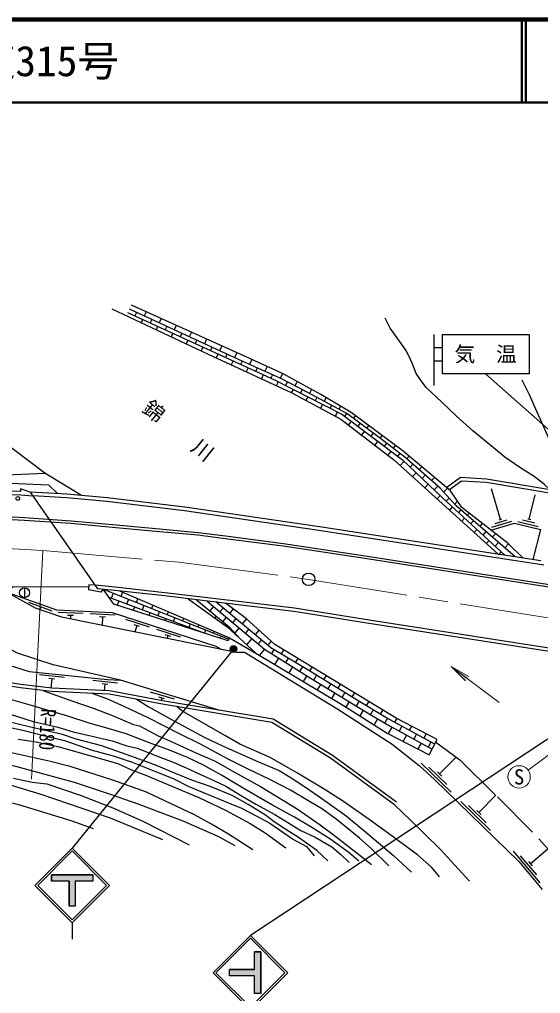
# Model space of a CAD drawing. Units: millimetres at full size, sheet at 1:1000; details may follow other scales. Extents: x 40000 to 680000, y 20000 to 380000.
# Drawn here: x 237234 to 300014, y 262669 to 380000 of the extents above; entities that cross this region are included whole.
import ezdxf
from ezdxf.enums import TextEntityAlignment as Align

# ---------------------------------------------------------------- set-up
doc = ezdxf.new("R2010")
doc.units = ezdxf.units.MM
doc.header["$LTSCALE"] = 1000
doc.linetypes.add('CHAIN', pattern=[18.5, 12, -1.5, 3.5, -1.5])
doc.linetypes.add('DASHED', pattern=[7.5, 6, -1.5])
for name, color, linetype, lineweight in [('M-BGD', 7, 'Continuous', 25), ('M-BMK', 2, 'CHAIN', 13), ('M-BMK-HTXT', 7, 'Continuous', 13), ('M-BMK-SRVR', 3, 'Continuous', 25), ('M-STR-HTXT', 7, 'Continuous', 13), ('M-STR-STR1', 1, 'Continuous', 25), ('M-STR-STRC', 7, 'Continuous', 25), ('M-TTL', 2, 'Continuous', 140), ('M-TTL-LINE', 7, 'Continuous', 50)]:
    doc.layers.add(name, color=color, linetype=linetype, lineweight=lineweight)
doc.layers.add('M-TTL-TXT', color=7, linetype='Continuous')
doc.styles.add('ＭＳ ゴシック', font='')
doc.styles.get('ＭＳ ゴシック').set_extended_font_data('MS Gothic')

msp = doc.modelspace()

# ---------------------------------------------------------------- hatches: boundary and pattern name
at = {"layer": 'M-BMK-HTXT'}
msp.add_hatch(color=256, dxfattribs=at).paths.add_polyline_path([(291395, 300867), (291189, 300593), (290984, 300320), (289246, 302055)])
at = {"layer": 'M-STR-STRC'}
for points in [[(262691, 303951, -1), (263366, 304381, -1)], [(241076, 276198), (243201, 276198), (243201, 273198), (243951, 273198), (243951, 276198), (246076, 276198), (246076, 276948), (241076, 276948)], [(265556, 264797), (265556, 262672), (266306, 262672), (266306, 267672), (265556, 267672), (265556, 265547), (262556, 265547), (262556, 264797)]]:
    msp.add_hatch(color=256, dxfattribs=at).paths.add_polyline_path(points)

# ---------------------------------------------------------------- linework, layer by layer
at = {"layer": 'M-BGD'}
for p, q in [((251347, 344719), (251148, 344285)), ((252057, 343868), (251877, 343476)), ((252480, 344792), (252254, 344298)), ((253161, 343878), (252966, 343452)), ((254304, 343972), (254068, 343457)), ((253875, 343036), (253689, 342628)), ((254975, 343036), (254784, 342619)), ((256128, 343152), (255882, 342615)), ((255694, 342203), (255500, 341780)), ((256790, 342194), (256603, 341786)), ((257953, 342332), (257697, 341773)), ((259777, 341511), (259511, 340931)), ((257512, 341370), (257311, 340931)), ((258604, 341352), (258421, 340953)), ((259330, 340537), (259122, 340083)), ((260418, 340510), (260239, 340120)), ((261601, 340691), (261325, 340089)), ((261149, 339704), (260935, 339239)), ((262232, 339669), (262058, 339288)), ((263425, 339871), (263139, 339248)), ((262967, 338871), (262750, 338398)), ((264050, 338834), (263876, 338455)), ((264785, 338038), (264565, 337557)), ((265248, 339048), (264965, 338430)), ((265879, 338025), (265694, 337622)), ((267060, 338201), (266794, 337620)), ((266604, 337205), (266379, 336716)), ((267708, 337215), (267513, 336789)), ((268913, 337335), (268641, 336802)), ((268413, 336353), (268174, 335884)), ((269530, 336343), (269304, 335899)), ((270676, 336390), (270415, 335877)), ((270194, 335445), (269989, 335043)), ((271300, 335412), (271085, 334991)), ((271976, 334537), (271756, 334104)), ((272436, 335439), (272185, 334945)), ((273068, 334476), (272867, 334082)), ((274182, 334459), (273951, 334007)), ((273758, 333628), (273521, 333163)), ((274834, 333537), (274649, 333174)), ((275902, 333430), (275717, 333068)), ((275540, 332720), (275285, 332221)), ((276664, 332565), (276392, 332204)), ((277702, 332281), (277465, 331966)), ((277191, 331602), (276862, 331165)), ((278264, 331365), (277990, 331001)), ((279310, 331091), (279062, 330763)), ((278789, 330399), (278449, 329948)), ((279861, 330161), (279587, 329798)), ((280917, 329901), (280659, 329558)), ((280386, 329196), (280036, 328731)), ((281454, 328951), (281185, 328594)), ((282524, 328710), (282248, 328344)), ((281984, 327993), (281623, 327514)), ((283042, 327736), (282783, 327391)), ((284178, 327417), (283865, 327087)), ((283562, 326767), (283096, 326275)), ((284617, 326427), (284289, 326080)), ((285015, 325392), (284580, 324932)), ((285714, 326130), (285370, 325767)), ((286122, 325107), (285741, 324705)), ((286467, 324017), (286063, 323590)), ((287250, 324844), (286874, 324447)), ((287626, 323787), (287193, 323329)), ((288786, 323557), (288331, 323077)), ((295189, 319785), (294101, 323479)), ((298658, 319823), (299352, 322739)), ((287919, 322642), (287546, 322247)), ((289004, 322343), (288651, 321961)), ((290025, 321975), (289681, 321602)), ((289387, 321283), (289034, 320900)), ((290418, 320926), (290122, 320605)), ((291414, 320532), (291174, 320271)), ((290857, 319927), (290517, 319558)), ((291931, 319616), (291593, 319250)), ((292995, 319296), (292687, 318961)), ((294159, 318857), (296557, 319563)), ((294554, 319286), (295993, 319709)), ((295021, 319736), (295357, 319835)), ((297299, 319546), (299724, 318937)), ((297857, 319715), (299312, 319349)), ((298488, 319866), (298828, 319780)), ((292328, 318572), (292000, 318216)), ((293443, 318306), (293063, 317894)), ((294576, 318060), (294199, 317651)), ((293799, 317217), (293482, 316873)), ((294955, 316996), (294534, 316539)), ((296152, 316819), (295712, 316341)), ((295269, 315861), (294965, 315531)), ((237848, 311546), (237848, 310346)), ((247302, 311359), (262447, 305342)), ((247609, 311331), (247577, 311249)), ((249638, 311019), (249436, 310511)), ((259588, 306049), (248025, 310357)), ((248506, 310880), (248263, 310268)), ((249200, 309919), (249012, 309445)), ((250365, 310142), (250138, 309570)), ((251478, 310235), (251294, 309773)), ((258543, 310097), (262495, 306858)), ((261051, 309799), (261004, 309744)), ((241185, 308744), (238359, 309751)), ((239772, 309247), (239667, 308952)), ((251075, 309221), (250921, 308833)), ((252224, 309403), (252012, 308872)), ((253319, 309451), (253153, 309034)), ((254082, 308665), (253887, 308173)), ((255159, 308667), (255012, 308296)), ((260627, 309296), (260175, 308760)), ((261773, 309104), (261391, 308651)), ((262984, 308990), (262541, 308464)), ((244893, 308434), (241896, 308573)), ((243730, 308188), (243031, 308220)), ((243380, 308204), (243363, 307831)), ((248751, 308255), (245754, 308394)), ((247588, 308008), (246889, 308041)), ((247239, 308025), (247194, 307055)), ((252893, 306802), (250039, 307726)), ((252950, 308522), (252829, 308220)), ((254824, 307824), (254738, 307607)), ((255941, 307927), (255762, 307475)), ((257000, 307883), (256870, 307558)), ((260948, 308126), (260764, 307908)), ((260948, 308126), (260939, 308115)), ((262156, 308007), (261722, 307492)), ((263310, 307824), (262921, 307362)), ((264586, 307787), (264078, 307184)), ((251707, 306871), (251041, 307086)), ((251374, 306978), (251140, 306256)), ((256644, 305587), (253790, 306511)), ((256699, 307126), (256647, 306994)), ((257800, 307188), (257636, 306777)), ((258573, 306427), (258555, 306381)), ((258840, 307098), (258729, 306819)), ((259659, 306450), (259509, 306075)), ((260681, 306314), (260588, 306081)), ((262495, 306858), (262377, 306718)), ((262495, 306858), (263850, 305362)), ((263685, 306718), (263173, 306110)), ((264847, 306544), (264450, 306073)), ((266067, 306441), (265615, 305905)), ((255458, 305656), (254792, 305871)), ((255125, 305763), (255029, 305469)), ((261517, 305712), (261418, 305462)), ((262526, 305528), (265707, 303652)), ((265214, 305429), (264586, 304684)), ((266384, 305265), (265979, 304784)), ((267548, 305095), (267152, 304625)), ((266744, 304140), (266123, 303404)), ((267893, 304094), (267592, 303611)), ((269046, 304055), (268751, 303580)), ((268441, 303082), (267959, 302309)), ((269609, 303066), (269290, 302554)), ((270758, 303020), (270467, 302553)), ((270139, 302025), (269677, 301284)), ((271325, 302039), (270988, 301497)), ((272470, 301985), (272182, 301523)), ((242639, 300733), (239655, 301041)), ((241464, 300553), (240768, 300625)), ((241116, 300589), (240999, 299459)), ((249056, 300070), (246072, 300378)), ((271837, 300968), (271396, 300260)), ((273030, 301004), (272687, 300443)), ((274172, 300956), (273884, 300483)), ((247881, 299890), (247185, 299962)), ((247533, 299926), (247453, 299152)), ((273541, 299922), (273120, 299231)), ((274737, 299962), (274395, 299401)), ((275884, 299921), (275591, 299441)), ((255895, 298114), (253025, 298986)), ((254708, 298161), (254038, 298365)), ((254373, 298263), (254286, 297975)), ((275248, 298880), (274837, 298207)), ((276444, 298919), (276102, 298359)), ((277595, 298886), (277297, 298398)), ((276955, 297838), (276552, 297176)), ((278151, 297877), (277809, 297317)), ((279307, 297852), (279007, 297360)), ((279855, 296850), (279519, 296280)), ((278662, 296796), (278247, 296115)), ((280380, 295772), (279952, 295046)), ((281003, 296826), (280712, 296334)), ((281574, 295827), (281242, 295264)), ((282686, 295814), (282433, 295355)), ((282111, 294770), (281676, 293981)), ((283310, 294874), (282987, 294288)), ((284460, 294888), (284187, 294393)), ((283863, 293805), (283454, 293063)), ((285064, 293912), (284739, 293323)), ((286233, 293963), (285940, 293431)), ((285615, 292840), (285232, 292145)), ((286817, 292950), (286491, 292358)), ((286614, 291431), (287563, 293269)), ((287858, 289113), (289848, 291151)), ((285650, 290430), (289228, 286937)), ((286575, 289946), (288722, 287850)), ((287608, 289357), (288109, 288868)), ((292600, 284484), (294627, 286560)), ((290392, 285801), (293970, 282308)), ((291318, 285317), (293464, 283222)), ((292350, 284728), (292851, 284240)), ((296698, 279832), (299928, 276015)), ((297573, 279263), (299511, 276973)), ((298771, 278311), (300896, 280109)), ((298545, 278579), (298997, 278044))]:
    msp.add_line(p, q, dxfattribs=at)
for points in [[(248353, 345127), (259980, 339681), (270054, 335013), (275946, 331868), (282308, 326989), (294904, 315587)], [(296945, 315273), (289847, 321421), (287907, 323541), (283685, 327244), (280563, 329632), (276688, 332552), (271977, 335056), (268729, 336763), (263614, 339027), (250497, 345113)], [(297909, 315124), (296111, 316859), (290535, 321220), (289178, 323229), (283466, 328013), (277199, 332654), (273542, 334842), (268997, 337296), (265057, 339137), (250742, 345574)], [(250239, 344701), (267961, 336584), (276057, 332456), (283372, 326947), (288195, 322381), (295700, 315464)], [(301164, 323350), (300455, 324031), (299133, 325020), (297511, 326038), (295715, 327284), (294305, 328438), (291850, 330466), (289901, 332226), (288129, 333913), (286225, 335686), (285563, 336594), (285033, 337341), (284559, 338593), (284161, 339483), (283773, 340154), (282740, 341634), (281917, 342807), (281311, 344018)], [(410611, 305043), (401603, 304006), (390435, 317208), (380596, 331606), (371708, 335443), (346165, 339793), (342139, 328509), (318543, 331210), (317233, 320650), (293499, 324637), (290360, 324811), (288716, 323616)], [(410132, 304586), (401436, 303584), (390117, 316965), (380332, 331285), (371594, 335057), (346429, 339343), (342409, 328076), (318891, 330768), (317578, 320187), (293455, 324239), (290480, 324404), (289032, 323351)], [(305072, 322693), (304967, 323202), (304633, 323995), (303989, 325134), (303374, 325899), (302472, 326948), (301273, 328999), (300483, 330728), (299771, 332333), (298685, 334794), (297800, 336555)], [(244720, 322662), (240302, 325361), (236187, 328434)], [(230983, 322770), (221865, 322825), (217644, 322541), (208552, 321740), (217503, 323436), (222761, 324260), (227177, 324628), (234652, 325091), (240302, 325361)], [(230983, 323222), (233396, 324269), (240722, 323958), (241807, 322884)], [(238503, 323078), (237373, 323460), (237373, 323132), (230983, 323222), (230983, 322770), (237408, 322749), (238831, 322608)], [(208068, 318862), (214161, 319449), (218792, 319912), (223949, 320150), (228714, 320258), (234181, 320203), (237819, 320008), (243442, 319623), (248882, 319110), (252816, 318757), (258745, 318217), (262378, 317752), (269033, 316879), (278355, 315492), (310357, 310509), (339527, 305499)], [(208097, 318563), (214190, 319151), (218814, 319612), (223959, 319850), (228716, 319958), (234172, 319903), (237800, 319708), (243418, 319324), (248854, 318811), (252789, 318458), (258712, 317919), (262340, 317454), (268992, 316581), (278310, 315195), (310309, 310213), (339476, 305203)], [(294012, 318501), (296874, 319343), (300003, 318557), (299099, 314941)], [(261258, 296799), (249396, 300402), (241295, 302255), (237007, 303681), (234164, 305114), (232793, 305588), (230193, 306932), (228490, 308093), (225502, 310804), (224973, 311540), (213755, 310674), (206754, 309934)], [(245577, 311599), (236488, 311652), (235726, 311009), (239140, 309133), (242290, 308048), (263381, 303777), (264331, 303769), (275483, 297019), (282127, 292717), (285402, 290140), (287230, 288469)], [(235726, 311009), (241686, 308883), (248403, 308571), (260904, 304522), (261529, 304152)], [(246344, 311845), (245607, 311911), (245547, 311286)], [(247302, 311359), (247034, 311016), (245547, 311286)], [(249288, 311168), (262526, 305528), (262367, 305157), (248584, 309583), (247302, 311359)], [(282647, 285711), (274943, 291345), (267798, 295703), (254718, 297895), (248097, 299123), (241144, 299442), (237408, 299886), (229289, 301163), (221971, 302496), (216728, 304157), (208567, 307527), (206754, 309934), (199171, 308687), (191971, 306881), (183546, 303332), (178391, 300519), (172223, 296513), (169604, 294869), (164461, 290906), (156825, 284906)], [(257575, 310213), (262254, 306831), (265707, 303652), (276280, 297347), (281543, 294050), (286614, 291431)], [(259862, 309940), (266748, 304136), (272386, 300627), (279154, 296495), (281604, 295050), (286959, 292100)], [(287269, 292701), (281380, 295933), (278463, 297686), (271904, 301692), (267529, 304312), (260919, 309815)], [(282411, 285389), (274721, 291012), (267656, 295321), (254648, 297501), (248051, 298724), (241111, 299043), (237353, 299489), (229222, 300769), (221875, 302107), (216591, 303780), (208313, 307199), (206580, 309500), (199253, 308295), (192098, 306501), (183720, 302971), (178596, 300175), (172438, 296175), (169832, 294541), (164707, 290590), (157072, 284591)], [(211712, 309225), (218558, 307130), (226765, 304486), (230413, 303380), (234407, 302702), (238405, 301472), (247836, 300497), (249396, 300402)], [(287563, 293269), (282621, 295848), (267990, 304694), (264576, 307797), (262067, 309677)], [(278110, 278614), (276969, 279625), (274742, 281233), (272473, 282676), (270359, 283913), (267632, 285401), (264190, 287411), (261568, 288963), (259402, 290186), (257481, 291088), (255315, 291964), (253085, 292775), (250086, 293941), (247933, 294598), (245625, 295229), (243073, 296066), (238693, 297347), (235290, 298339)], [(240028, 299171), (243542, 297907), (246252, 297010), (248332, 296216), (250983, 295058), (251709, 294905), (253946, 293703), (255412, 293061), (258415, 291692), (260804, 290645), (263147, 289329), (266270, 287588), (270708, 284923), (273452, 282978), (275037, 281841), (278266, 279313), (279646, 278210)], [(281752, 278061), (279614, 280122), (278199, 281384), (276824, 282495), (275402, 283665), (273737, 284876), (272171, 285808), (269884, 287150), (267469, 288393), (264621, 289793), (262469, 290868), (258961, 292750), (256510, 293945), (252727, 295872), (249937, 297214), (247868, 298122), (245992, 298819)], [(251349, 298113), (252728, 297260), (255560, 295680), (259488, 293540), (261696, 292519), (263964, 291499), (266036, 290584), (268520, 289543), (269845, 288714), (271467, 287679), (273389, 286373), (276427, 284191), (278681, 282327), (282288, 279293), (284451, 277281)], [(287831, 276711), (286915, 277836), (285172, 279382), (281701, 281951), (279373, 283632), (276155, 285861), (273947, 287302), (270714, 289213), (267455, 291088), (263800, 292715), (262043, 293706), (259156, 295375), (256815, 296740), (256191, 297242)], [(274400, 278665), (273051, 279912), (270976, 281378), (269205, 282524), (267923, 283333), (266877, 284142), (264769, 285423), (262854, 286511), (260324, 287573), (258014, 288381), (256024, 289156), (253747, 290117), (251200, 291061), (247156, 292502), (244069, 293294), (242399, 293867), (238402, 294810), (234380, 295743)], [(236221, 296271), (238872, 295451), (241860, 294734), (243712, 294174), (245982, 293676), (248384, 293120), (250159, 292504), (251419, 292241), (254263, 291097), (255757, 290556), (257664, 289704), (258514, 289309), (260656, 288339), (262106, 287651), (264084, 286422), (265698, 285467), (267983, 284223), (271153, 282290), (272846, 281518), (274852, 280323), (275937, 279404), (276968, 278466)], [(234989, 294948), (237620, 294409), (240285, 293701), (242663, 293145), (245994, 291994), (248541, 291320), (250818, 290545), (253623, 289413), (255748, 288570), (257654, 287593), (262487, 285581), (263971, 284991), (265658, 284098), (267412, 283205), (270268, 281210), (271802, 280367), (272747, 279255)], [(181947, 275025), (184689, 279408), (185955, 281168), (186820, 282239), (188142, 284075), (190392, 286708), (192222, 288395), (195034, 290245), (197373, 291435), (199364, 292176), (201788, 292907), (204449, 293515), (208817, 293873), (212759, 293819), (219175, 293283), (225101, 292599), (230878, 291459), (236767, 290072), (243818, 288122), (248163, 286696), (251605, 285460), (256905, 283460), (261150, 281630), (263164, 280496)], [(237090, 293314), (239231, 292981), (242002, 292404), (245559, 291369), (249095, 290369), (250719, 289605), (252356, 288994), (258844, 286271), (262062, 284743), (265030, 283154), (266839, 282021), (269315, 280224)], [(187352, 278047), (187812, 278932), (188685, 280024), (190776, 282460), (193071, 284494), (194698, 285642), (196473, 286677), (198749, 287926), (200961, 288845), (204396, 290076), (207029, 290883), (209962, 291298), (215286, 291195), (219026, 290621), (223591, 290025), (228625, 289274), (235707, 287919), (239797, 286664), (248154, 283825), (254478, 281226)], [(265342, 279975), (262438, 281865), (260390, 283078), (258307, 284182), (252528, 286933), (248489, 288388), (243324, 290031), (240976, 290610), (235930, 291740)], [(190213, 278495), (191829, 280239), (193931, 282162), (195875, 283677), (197346, 284698), (198683, 285606), (202327, 287584), (205134, 288644), (207538, 289241), (209969, 289625), (214991, 289610), (218815, 289152), (224662, 288332), (232494, 286592), (237105, 285455), (243407, 283522), (246103, 282535)], [(236499, 288599), (238782, 288109), (240534, 287908), (244534, 286564), (248488, 285052), (252166, 283396), (257694, 280582)], [(287230, 288469), (297388, 278553), (300220, 275205)], [(282411, 285389), (284391, 283528), (286040, 281890), (287921, 280044), (291467, 276188)]]:
    msp.add_lwpolyline(points, dxfattribs=at)
at = {"layer": 'M-BGD', "linetype": 'DASHED'}
msp.add_lwpolyline([(287394, 292942), (290292, 290827), (294820, 286370), (299818, 281318), (306542, 273781)], dxfattribs=at)
at = {"layer": 'M-BGD'}
for centre, radius in [((237030, 322308), 225), ((237848, 310946), 600)]:
    msp.add_circle(centre, radius, dxfattribs=at)
at = {"layer": 'M-BMK'}
msp.add_lwpolyline([(93263, 250471), (103103, 261199), (108490, 267189), (114024, 272590), (118449, 276347), (125275, 281555), (132808, 286967), (141947, 292641), (151286, 297622), (159897, 301813), (168322, 305136), (173724, 306962), (180994, 309280), (191591, 312031), (202733, 314068), (214374, 315549), (224963, 316291), (235082, 316321), (240057, 316034), (256446, 314610), (272070, 312554), (370218, 296765), (468441, 280587), (566504, 264706)], dxfattribs=at)
at = {"layer": 'M-BMK-HTXT'}
for q in [(291395, 300867), (290984, 300320), (295029, 297706)]:
    msp.add_line((289246, 302055), q, dxfattribs=at)
at = {"layer": 'M-BMK-SRVR'}
msp.add_circle((272070, 312554), 750, dxfattribs=at)
at = {"layer": 'M-STR-HTXT'}
for p, q in [((238665, 288503), (240057, 316034)), ((313155, 300543), (298511, 289572))]:
    msp.add_line(p, q, dxfattribs=at)
msp.add_circle((297431, 288763), 1350, dxfattribs=at)
at = {"layer": 'M-STR-STR1'}
msp.add_line((238503, 323078), (246643, 311417), dxfattribs=at)
for points in [[(300036, 314797), (273372, 318900), (257157, 321271), (247809, 322394), (242931, 322817), (238503, 323078)], [(300408, 314284), (273305, 318455), (257097, 320825), (247763, 321947), (242899, 322369), (238831, 322608)], [(308510, 303125), (279146, 307691), (270352, 309071), (261929, 310097), (254745, 310952), (248765, 311630), (246344, 311845)], [(308842, 302668), (279084, 307296), (270297, 308675), (261881, 309700), (254698, 310555), (248725, 311232), (246643, 311417)]]:
    msp.add_lwpolyline(points, dxfattribs=at)
at = {"layer": 'M-STR-STRC'}
for p, q in [((287145, 342066), (287145, 335922)), ((288145, 342066), (298645, 342066)), ((288145, 342066), (288145, 337316)), ((298645, 342066), (298645, 337316)), ((287145, 340483), (288145, 340483)), ((287145, 338900), (288145, 338900)), ((298645, 337316), (288145, 337316)), ((321468, 312470), (293395, 337316)), ((263028, 304166), (243577, 280198)), ((312859, 301233), (265057, 269673)), ((239077, 275698), (243577, 280198)), ((239431, 275698), (243577, 279845)), ((248077, 275698), (243577, 280198)), ((247724, 275698), (243577, 279845)), ((246076, 276948), (241076, 276948)), ((241076, 276948), (241076, 276198)), ((246076, 276948), (246076, 276198)), ((243201, 276198), (241076, 276198)), ((243201, 276198), (243201, 273198)), ((243951, 276198), (243951, 273198)), ((246076, 276198), (243951, 276198)), ((239077, 275698), (243577, 271198)), ((239431, 275698), (243577, 271551)), ((243577, 271551), (247724, 275698)), ((243577, 271198), (248077, 275698)), ((243951, 273198), (243201, 273198)), ((243577, 271198), (243577, 269198)), ((260557, 265173), (265057, 269673)), ((260911, 265173), (265057, 269319)), ((269557, 265172), (265057, 269673)), ((269204, 265172), (265057, 269319)), ((266306, 267672), (265556, 267672)), ((265556, 265547), (265556, 267672)), ((266306, 262672), (266306, 267672)), ((260557, 265173), (265057, 260672)), ((260911, 265173), (265057, 261025)), ((262556, 264797), (262556, 265547)), ((265556, 265547), (262556, 265547)), ((265057, 261025), (269204, 265172)), ((265057, 260672), (269557, 265172)), ((265556, 264797), (262556, 264797)), ((265556, 262672), (265556, 264797)), ((266306, 262672), (265556, 262672))]:
    msp.add_line(p, q, dxfattribs=at)
for points in [[(241076, 276948), (246076, 276948), (246076, 276198), (243951, 276198), (243951, 273198), (243201, 273198), (243201, 276198), (241076, 276198)], [(262556, 265547), (265556, 265547), (265556, 267672), (266306, 267672), (266306, 262672), (265556, 262672), (265556, 264797), (262556, 264797)]]:
    msp.add_lwpolyline(points, close=True, dxfattribs=at)
msp.add_circle((263028, 304166), 400, dxfattribs=at)
at = {"layer": 'M-TTL'}
msp.add_line((680000, 380000), (40000, 380000), dxfattribs=at)
at = {"layer": 'M-TTL-LINE'}
for p, q in [((297750, 380000), (297750, 370000)), ((298250, 380000), (298250, 370000)), ((40000, 370000), (680000, 370000))]:
    msp.add_line(p, q, dxfattribs=at)

# ---------------------------------------------------------------- texts
at = {"layer": 'M-BMK-HTXT', "style": 'ＭＳ ゴシック'}
msp.add_text('錦\u3000\u3000川', height=1833, rotation=321.521, dxfattribs=at).set_placement((251554, 332446), align=Align.BOTTOM_LEFT)
at = {"layer": 'M-STR-HTXT', "style": 'ＭＳ ゴシック', "width": 0.8}
msp.add_text('R=180', height=1833, rotation=267.105, dxfattribs=at).set_placement((239159, 294551), align=Align.BOTTOM_CENTER)
at = {"layer": 'M-STR-HTXT', "style": 'ＭＳ ゴシック'}
msp.add_text('S', height=1833, dxfattribs=at).set_placement((297431, 288763), align=Align.MIDDLE_CENTER)
at = {"layer": 'M-STR-STRC', "style": 'ＭＳ ゴシック'}
msp.add_text('気\u3000温', height=1833, dxfattribs=at).set_placement((293395, 339691), align=Align.MIDDLE_CENTER)
at = {"layer": 'M-TTL-TXT', "style": 'ＭＳ ゴシック'}
msp.add_text('一般国道315号', height=3666, dxfattribs=at).set_placement((216734, 375000), align=Align.MIDDLE_LEFT)

doc.saveas('drawing.dxf')
